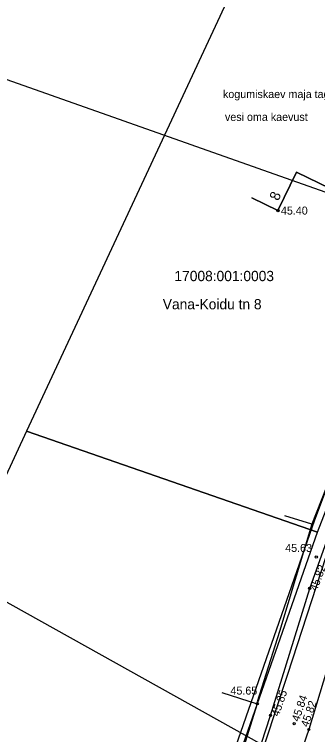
# Model space of a CAD drawing. Extents: x 641765 to 642950, y 6454656 to 6457092.
# Drawn here: x 642453.1 to 642479.6, y 6456544 to 6456607 of the extents above; entities that cross this region are included whole.
import ezdxf

# ---------------------------------------------------------------- set-up
doc = ezdxf.new("R2010")
doc.units = 0
for name, color, linetype in [('AED', 7, 'Continuous'), ('HOONE', 7, 'Continuous'), ('KKAEV', 7, 'Continuous'), ('KORGUS', 7, 'Continuous'), ('MOOTPIIR', 7, 'Continuous'), ('PIIR', 7, 'Continuous'), ('SITRASS', 7, 'Continuous'), ('TEE', 7, 'Continuous'), ('VKAEV', 7, 'Continuous'), ('VORMISTUS', 7, 'Continuous')]:
    doc.layers.add(name, color=color, linetype=linetype)

msp = doc.modelspace()

# ---------------------------------------------------------------- linework, layer by layer
at = {"layer": 'AED'}
msp.add_line((642479.056, 6456562.401), (642476.697, 6456563.117), dxfattribs=at)
msp.add_lwpolyline([(642488.353, 6456584.881), (642485.905, 6456579.429), (642481.641, 6456568.886), (642479.056, 6456562.401), (642476.24, 6456553.006), (642474.279, 6456546.854)], dxfattribs=at)
at = {"layer": 'HOONE'}
for p, q in [((642476.106, 6456589.804), (642477.733, 6456593.151)), ((642477.733, 6456593.151), (642480.665, 6456591.726)), ((642473.827, 6456590.912), (642476.106, 6456589.804)), ((642471.209, 6456547.666), (642474.304, 6456546.681)), ((642474.304, 6456546.681), (642470.399, 6456534.403))]:
    msp.add_line(p, q, dxfattribs=at)
msp.add_lwpolyline([(642482.953, 6456605.378), (642486.273, 6456603.764), (642484.409, 6456599.929), (642487.413, 6456598.469), (642486.111, 6456595.789), (642485.62, 6456596.028), (642485.115, 6456594.989), (642482.798, 6456596.115), (642480.665, 6456591.726), (642477.733, 6456593.151), (642476.106, 6456589.804), (642473.827, 6456590.912)], dxfattribs=at)
at = {"layer": 'KORGUS'}
for centre in [(642476.106, 6456589.804), (642479.459, 6456559.515), (642478.89, 6456556.777), (642474.304, 6456546.681), (642475.454, 6456545.664), (642477.523, 6456544.943), (642478.804, 6456544.433)]:
    msp.add_circle(centre, 0.1, dxfattribs=at)
at = {"layer": 'MOOTPIIR'}
msp.add_lwpolyline([(642403.076, 6456541.608), (642432.538, 6456523.582), (642459.147, 6456510.429), (642461.53, 6456511.679), (642479.326, 6456562.76), (642484.834, 6456577.41), (642492.577, 6456593.352), (642503.895, 6456609.823)], dxfattribs=at)
at = {"layer": 'PIIR'}
for points in [[(642505.09, 6456608.77), (642480.06, 6456626.18), (642454.14, 6456570.51), (642479.55, 6456561.68), (642487.62, 6456582.49), (642492.57, 6456591.92), (642498.96, 6456601.45)], [(642461.76, 6456510.82), (642479.55, 6456561.68), (642454.14, 6456570.51), (642431.95, 6456522.59), (642459.1, 6456510.1)]]:
    msp.add_lwpolyline(points, close=True, dxfattribs=at)
at = {"layer": 'SITRASS'}
msp.add_lwpolyline([(642440.43, 6456442.372), (642442.868, 6456448.702), (642446.415, 6456459.851), (642450.918, 6456473.398), (642452.325, 6456477.872), (642453.393, 6456480.093), (642453.831, 6456480.539), (642454.174, 6456480.777), (642454.819, 6456481.799), (642456.254, 6456485.379), (642459.345, 6456494.068), (642461.475, 6456500.756), (642463.974, 6456508.946), (642467.433, 6456519.432), (642471.188, 6456531.689), (642476.963, 6456549.266), (642481.151, 6456562.141), (642483.605, 6456569.119), (642486.608, 6456576.095), (642488.004, 6456579.537), (642492.735, 6456587.848), (642499.804, 6456599.235), (642503.861, 6456605.845), (642513.364, 6456616.914)], dxfattribs=at)
at = {"layer": 'TEE'}
for points in [[(642505.928, 6456600.604), (642505.269, 6456599.923), (642498.302, 6456590.885), (642493.501, 6456583.723), (642490.278, 6456577.618), (642487.249, 6456570.048), (642485.144, 6456562.652), (642482.269, 6456555.89), (642478.804, 6456544.433), (642474.739, 6456532.674), (642472.467, 6456521.744), (642468.971, 6456511.156)], [(642465.314, 6456513.22), (642468.57, 6456522.985), (642471.487, 6456533.48), (642475.454, 6456545.664), (642478.89, 6456556.777), (642481.578, 6456564.275), (642483.565, 6456570.682), (642487.151, 6456579.377)]]:
    msp.add_lwpolyline(points, dxfattribs=at)
at = {"layer": 'VORMISTUS'}
for points in [[(642424.325, 6456571.216), (642578.65, 6456847.719), (642753.29, 6456750.247), (642598.965, 6456473.744)], [(642259.587, 6456669.433), (642683.233, 6456519.693), (642616.583, 6456331.125), (642192.937, 6456480.865)]]:
    msp.add_lwpolyline(points, close=True, dxfattribs=at)

# ---------------------------------------------------------------- texts
at = {"layer": 'HOONE'}
msp.add_text('8', height=0.9, rotation=66.57753, dxfattribs=at).set_placement((642476.145, 6456590.603))
at = {"layer": 'KKAEV'}
msp.add_text('kogumiskaev maja taga', height=0.7, dxfattribs=at).set_placement((642471.303, 6456599.642))
at = {"layer": 'KORGUS'}
for s, p in [(' 45.40', (642476.106, 6456589.454)), (' 45.63', (642476.479, 6456559.958)), (' 45.65', (642471.698, 6456547.486))]:
    msp.add_text(s, height=0.7, dxfattribs=at).set_placement(p)
for s, rotation, p in [(' 45.82', 69.35302, (642479.41, 6456556.238)), (' 45.85', 71.19248, (642476.092, 6456545.28)), (' 45.84', 71.19248, (642477.855, 6456544.83)), (' 45.82', 71.19248, (642478.656, 6456544.346))]:
    msp.add_text(s, height=0.7, rotation=rotation, dxfattribs=at).set_placement(p)
at = {"layer": 'PIIR'}
for s, p in [('17008:001:0003', (642467.062, 6456583.635)), ('Vana-Koidu tn 8', (642466.043, 6456581.171))]:
    msp.add_text(s, height=0.9, dxfattribs=at).set_placement(p)
at = {"layer": 'VKAEV'}
msp.add_text('vesi oma kaevust', height=0.7, dxfattribs=at).set_placement((642471.476, 6456597.642))

doc.saveas('drawing.dxf')
